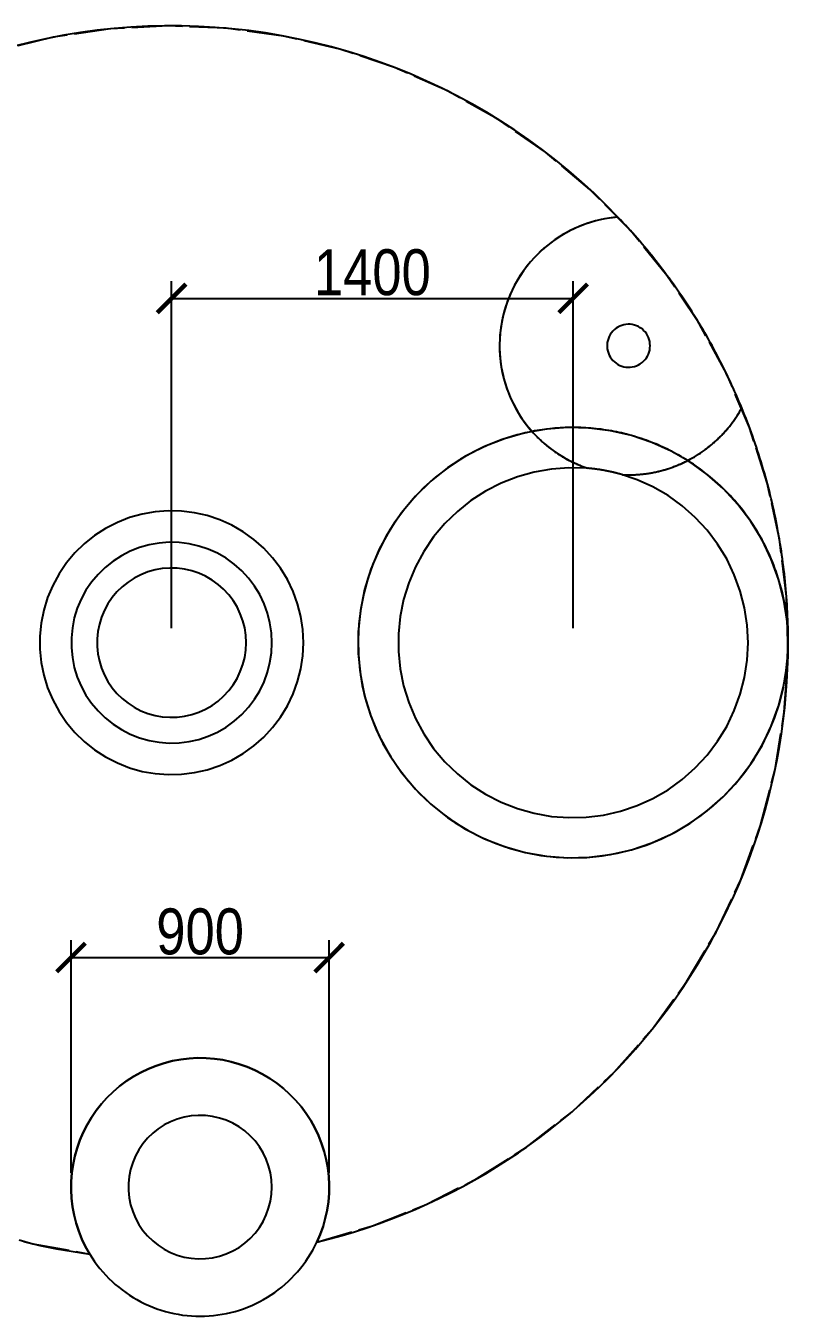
# Model space of a CAD drawing. Header units: millimetres. Extents: x -32 to 127, y -22 to 94.
# Drawn here: x -5.08 to 21.5, y 48 to 92.97 of the extents above; entities that cross this region are included whole.
import ezdxf

# ---------------------------------------------------------------- set-up
doc = ezdxf.new("R2010")
doc.units = ezdxf.units.MM
doc.linetypes.add('DASHED', pattern=[1.524, 1.27, -0.254])
for name, color, linetype in [('DIMS', 3, 'CONTINUOUS'), ('HIDDEN', 8, 'DASHED'), ('VISIBLE', 7, 'CONTINUOUS')]:
    doc.layers.add(name, color=color, linetype=linetype)
doc.styles.add('OpenSansCondensed-Light', font='OpenSansCondensed-Light.ttf')
doc.dimstyles.new('EZDXF', dxfattribs={"dimtxt": 0.25, "dimasz": 0.175, "dimexe": 0.375, "dimexo": 0.125, "dimgap": 0.1, "dimtad": 1, "dimlfac": 100, "dimzin": 12, "dimdsep": 46, "dimtxsty": 'OpenSansCondensed-Light', "dimblk": 'ARCHTICK', "dimcen": 2.5, "dimazin": 3, "dimtfac": 0.5, "dimtmove": 2, "dimatfit": 3})

# ---------------------------------------------------------------- blocks, each defined once
blk = doc.blocks.new('_ARCHTICK')
at = {"color": 0, "linetype": 'BYBLOCK', "const_width": 0.15}
blk.add_lwpolyline([(-0.5, -0.5), (0.5, 0.5)], dxfattribs=at)

msp = doc.modelspace()

# ---------------------------------------------------------------- linework, layer by layer
at = {"layer": 'HIDDEN'}
for points in [[(5.06364, 50.57875), (6.99944, 51.14522), (8.87365, 51.89059), (10.66976, 52.80831), (12.37196, 53.89031), (13.96528, 55.12707), (15.43569, 56.50769), (16.77026, 58.02002), (17.95723, 59.65077), (18.98616, 61.38556), (19.848, 63.20915), (20.53515, 65.10547), (21.04158, 67.05785), (21.36282, 69.04908), (21.49605, 71.06166), (21.44009, 73.07787), (21.19544, 75.07996), (20.76425, 77.05032), (20.15032, 78.9716), (19.35905, 80.82689), (18.39739, 82.59987), (17.27383, 84.27493), (15.99824, 85.83733), (14.58185, 87.27332), (13.03712, 88.57026), (11.37766, 89.71673), (9.61807, 90.70266), (7.77382, 91.51935), (5.86116, 92.15963), (3.89692, 92.61785), (1.89837, 92.88998), (-0.11687, 92.97364), (-2.13109, 92.86808), (-4.12656, 92.57423), (-6.08571, 92.09468)], [(15.56396, 86.3068), (15.36947, 86.28646), (15.17605, 86.25768), (14.98407, 86.22053), (14.79387, 86.17508), (14.60584, 86.1214), (14.42031, 86.05961), (14.23764, 85.98982), (14.05818, 85.91215), (13.88226, 85.82676), (13.71021, 85.73381), (13.54237, 85.63347), (13.37904, 85.52594), (13.22055, 85.41141), (13.06717, 85.2901), (12.91921, 85.16225), (12.77695, 85.02808), (12.64064, 84.88787), (12.51056, 84.74186), (12.38695, 84.59034), (12.27003, 84.43359), (12.16004, 84.27192), (12.05717, 84.10561), (11.96162, 83.93499), (11.87358, 83.76039), (11.7932, 83.58212), (11.72065, 83.40053), (11.65605, 83.21596), (11.59954, 83.02876), (11.55121, 82.83928), (11.51116, 82.64787), (11.47946, 82.45491), (11.45617, 82.26076), (11.44134, 82.06577), (11.435, 81.87032), (11.43715, 81.67479), (11.4478, 81.47953), (11.46692, 81.28492), (11.49447, 81.09132), (11.53042, 80.89911), (11.57467, 80.70863), (11.62716, 80.52026), (11.68779, 80.33435), (11.75643, 80.15124), (11.83297, 79.9713), (11.91725, 79.79484), (12.00912, 79.62222), (12.1084, 79.45375), (12.2149, 79.28975), (12.32843, 79.13053), (12.44877, 78.9764), (12.5757, 78.82764), (12.70896, 78.68453), (12.84832, 78.54735), (12.9935, 78.41635), (13.14424, 78.29179), (13.30025, 78.17389), (13.46123, 78.06288), (13.62689, 77.95896), (13.7969, 77.86235), (13.97095, 77.77321), (14.14871, 77.69171), (14.32984, 77.61802), (14.514, 77.55226)], [(16.68474, 81.8221), (16.68101, 81.89678), (16.66987, 81.97071), (16.65142, 82.04317), (16.62585, 82.11343), (16.59341, 82.18079), (16.55442, 82.24459), (16.50927, 82.30419), (16.45842, 82.359), (16.40236, 82.40847), (16.34165, 82.45212), (16.2769, 82.4895), (16.20875, 82.52026), (16.13787, 82.54407), (16.06498, 82.56071), (15.99079, 82.57), (15.91604, 82.57187), (15.84148, 82.56628), (15.76785, 82.5533), (15.69588, 82.53305), (15.62628, 82.50573), (15.55974, 82.47162), (15.49693, 82.43105), (15.43848, 82.38444), (15.38495, 82.33223), (15.33689, 82.27495), (15.29477, 82.21318), (15.25901, 82.14751), (15.22997, 82.07862), (15.20793, 82.00717), (15.19312, 81.93388), (15.18567, 81.85948), (15.18567, 81.78472), (15.19312, 81.71032), (15.20793, 81.63703), (15.22997, 81.56559), (15.25901, 81.49669), (15.29477, 81.43102), (15.33689, 81.36925), (15.38495, 81.31197), (15.43848, 81.25976), (15.49693, 81.21315), (15.55974, 81.17258), (15.62628, 81.13847), (15.69588, 81.11115), (15.76785, 81.0909), (15.84148, 81.07792), (15.91604, 81.07233), (15.99079, 81.0742), (16.06498, 81.08349), (16.13787, 81.10013), (16.20875, 81.12394), (16.2769, 81.1547), (16.34165, 81.19208), (16.40236, 81.23573), (16.45842, 81.2852), (16.50927, 81.34001), (16.55442, 81.39961), (16.59341, 81.46341), (16.62585, 81.53077), (16.65142, 81.60103), (16.66987, 81.67349), (16.68101, 81.74742), (16.68474, 81.8221)], [(15.71682, 77.32738), (15.7966, 77.32422), (15.87643, 77.32248), (15.95628, 77.32215), (16.03612, 77.32324), (16.11592, 77.32575), (16.19567, 77.32967), (16.27534, 77.33501), (16.3549, 77.34176), (16.43433, 77.34992), (16.5136, 77.35949), (16.59269, 77.37046), (16.67158, 77.38284), (16.75023, 77.39661), (16.82862, 77.41177), (16.90673, 77.42833), (16.98454, 77.44627), (17.06201, 77.46558), (17.13914, 77.48627), (17.21588, 77.50832), (17.29221, 77.53173), (17.36813, 77.55649), (17.44359, 77.5826), (17.51857, 77.61004), (17.59306, 77.6388), (17.66702, 77.66888), (17.74044, 77.70027), (17.81329, 77.73296), (17.88555, 77.76694), (17.95719, 77.80219), (18.0282, 77.8387), (18.09855, 77.87648), (18.16821, 77.91549), (18.23718, 77.95573), (18.30542, 77.99719), (18.37291, 78.03986), (18.43963, 78.08372), (18.50557, 78.12875), (18.5707, 78.17494), (18.63499, 78.22229), (18.69844, 78.27077), (18.76102, 78.32036), (18.8227, 78.37106), (18.88348, 78.42284), (18.94333, 78.4757), (19.00223, 78.52961), (19.06017, 78.58455), (19.11712, 78.64052), (19.17307, 78.69748), (19.228, 78.75543), (19.28189, 78.81435), (19.33473, 78.87421), (19.3865, 78.935), (19.43719, 78.9967), (19.48677, 79.05929), (19.53523, 79.12275), (19.58256, 79.18706), (19.62874, 79.2522), (19.67375, 79.31814), (19.71759, 79.38488), (19.76024, 79.45238), (19.80168, 79.52063), (19.84191, 79.58961), (19.88091, 79.65928)], [(12.56823, 78.83603), (12.04414, 78.71444), (11.5301, 78.5556), (11.02878, 78.36031), (10.54275, 78.12959), (10.0745, 77.86461), (9.62646, 77.56676), (9.20093, 77.23754), (8.80009, 76.87867), (8.42601, 76.49199), (8.08061, 76.07948), (7.76567, 75.64327), (7.48282, 75.18561), (7.2335, 74.70884), (7.019, 74.21544), (6.84043, 73.70792), (6.6987, 73.18891), (6.59454, 72.66107), (6.5285, 72.12712), (6.50089, 71.58981), (6.51188, 71.05191), (6.56141, 70.51618), (6.64921, 69.98537), (6.77484, 69.46223), (6.93765, 68.94944), (7.1368, 68.44964), (7.37127, 67.9654), (7.63985, 67.49922), (7.94117, 67.05349), (8.27366, 66.63051), (8.63561, 66.23246), (9.02518, 65.86137), (9.44034, 65.51917), (9.87897, 65.20761), (10.3388, 64.9283), (10.81747, 64.68268), (11.31252, 64.472), (11.82141, 64.29735), (12.3415, 64.15963), (12.87012, 64.05955), (13.40457, 63.99763), (13.94207, 63.97418), (14.47987, 63.98933), (15.01521, 64.04299), (15.54532, 64.13489), (16.06748, 64.26455), (16.57899, 64.43132), (17.07724, 64.63432), (17.55965, 64.87253), (18.02375, 65.1447), (18.46713, 65.44945), (18.88753, 65.7852), (19.28278, 66.15022), (19.65084, 66.54263), (19.98983, 66.96043), (20.29799, 67.40145), (20.57374, 67.86342), (20.81566, 68.34398), (21.02251, 68.84065), (21.19322, 69.35086), (21.32692, 69.872), (21.42291, 70.40138), (21.4807, 70.93629), (21.5, 71.47396)], [(17.99497, 77.82142), (17.91873, 77.86876), (17.84194, 77.91519), (17.76459, 77.9607), (17.68671, 78.00528), (17.6083, 78.04893), (17.52937, 78.09163), (17.44993, 78.13339), (17.37, 78.17419), (17.28959, 78.21403), (17.20871, 78.25291), (17.12737, 78.29082), (17.04558, 78.32775), (16.96336, 78.3637), (16.88071, 78.39866), (16.79765, 78.43263), (16.71418, 78.46561), (16.63033, 78.49759), (16.54611, 78.52856), (16.46151, 78.55852), (16.37657, 78.58746), (16.29129, 78.61539), (16.20567, 78.64229), (16.11975, 78.66817), (16.03351, 78.69302), (15.94699, 78.71683), (15.86019, 78.73961), (15.77312, 78.76135), (15.6858, 78.78204), (15.59824, 78.80169), (15.51044, 78.82029), (15.42244, 78.83784), (15.33422, 78.85433), (15.24582, 78.86976), (15.15724, 78.88414), (15.06849, 78.89746), (14.97959, 78.90971), (14.89055, 78.9209), (14.80138, 78.93102), (14.7121, 78.94008), (14.62272, 78.94806), (14.53324, 78.95498), (14.44369, 78.96082), (14.35408, 78.9656), (14.26442, 78.9693), (14.17471, 78.97192), (14.08499, 78.97348), (13.99525, 78.97396), (13.90551, 78.97336), (13.81578, 78.9717), (13.72609, 78.96896), (13.63643, 78.96514), (13.54682, 78.96025), (13.45728, 78.9543), (13.36781, 78.94727), (13.27844, 78.93917), (13.18917, 78.93), (13.10001, 78.91976), (13.01099, 78.90846), (12.9221, 78.8961), (12.83337, 78.88267), (12.74481, 78.86818), (12.65643, 78.85263), (12.56823, 78.83603)], [(12.56823, 78.83603), (12.59319, 78.80813), (12.61837, 78.78044), (12.64378, 78.75296), (12.66942, 78.7257), (12.69529, 78.69865), (12.72138, 78.67181), (12.7477, 78.64519), (12.77423, 78.61879), (12.80098, 78.59262), (12.82795, 78.56667), (12.85513, 78.54094), (12.88253, 78.51544), (12.91014, 78.49017), (12.93796, 78.46512), (12.96598, 78.44032), (12.99421, 78.41574), (13.02265, 78.3914), (13.05128, 78.3673), (13.08011, 78.34344), (13.10915, 78.31981), (13.13837, 78.29643), (13.16779, 78.2733), (13.19741, 78.25041), (13.22721, 78.22776), (13.2572, 78.20537), (13.28737, 78.18322), (13.31773, 78.16133), (13.34827, 78.13969), (13.37898, 78.1183), (13.40988, 78.09717), (13.44095, 78.0763), (13.47219, 78.05569), (13.5036, 78.03534), (13.53518, 78.01525), (13.56693, 77.99542), (13.59884, 77.97586), (13.63091, 77.95657), (13.66314, 77.93754), (13.69553, 77.91878), (13.72807, 77.90029), (13.76076, 77.88207), (13.79361, 77.86413), (13.8266, 77.84646), (13.85974, 77.82906), (13.89303, 77.81194), (13.92645, 77.7951), (13.96001, 77.77853), (13.99371, 77.76225), (14.02755, 77.74624), (14.06151, 77.73052), (14.09561, 77.71508), (14.12983, 77.69993), (14.16418, 77.68506), (14.19865, 77.67047), (14.23324, 77.65618), (14.26795, 77.64217), (14.30277, 77.62845), (14.33771, 77.61502), (14.37276, 77.60189), (14.40791, 77.58904), (14.44317, 77.57649), (14.47854, 77.56423), (14.514, 77.55226)], [(15.71682, 77.32738), (15.75421, 77.32572), (15.79161, 77.32438), (15.82903, 77.32334), (15.86645, 77.32262), (15.90387, 77.32221), (15.9413, 77.3221), (15.97873, 77.32232), (16.01615, 77.32284), (16.05357, 77.32367), (16.09098, 77.32481), (16.12838, 77.32627), (16.16577, 77.32803), (16.20314, 77.33011), (16.24049, 77.3325), (16.27782, 77.3352), (16.31513, 77.33821), (16.35241, 77.34153), (16.38966, 77.34515), (16.42688, 77.34909), (16.46407, 77.35334), (16.50122, 77.3579), (16.53833, 77.36276), (16.5754, 77.36794), (16.61242, 77.37342), (16.6494, 77.37921), (16.68633, 77.38531), (16.72321, 77.39171), (16.76003, 77.39843), (16.79679, 77.40544), (16.8335, 77.41277), (16.87014, 77.42039), (16.90672, 77.42833), (16.94323, 77.43656), (16.97967, 77.4451), (17.01604, 77.45394), (17.05233, 77.46309), (17.08855, 77.47253), (17.12469, 77.48228), (17.16074, 77.49233), (17.19671, 77.50268), (17.23259, 77.51332), (17.26839, 77.52426), (17.30409, 77.53551), (17.33969, 77.54704), (17.3752, 77.55888), (17.41061, 77.571), (17.44592, 77.58343), (17.48112, 77.59614), (17.51621, 77.60915), (17.5512, 77.62245), (17.58607, 77.63604), (17.62083, 77.64992), (17.65548, 77.66409), (17.69, 77.67854), (17.7244, 77.69329), (17.75868, 77.70831), (17.79283, 77.72363), (17.82686, 77.73922), (17.86075, 77.7551), (17.89451, 77.77126), (17.92814, 77.7877), (17.96162, 77.80442), (17.99497, 77.82142)], [(21.5, 71.47396), (21.49904, 71.59408), (21.49615, 71.71417), (21.49134, 71.8342), (21.48461, 71.95413), (21.47596, 72.07394), (21.46539, 72.1936), (21.45291, 72.31308), (21.43852, 72.43233), (21.42221, 72.55135), (21.404, 72.67008), (21.3839, 72.78851), (21.3619, 72.9066), (21.33801, 73.02433), (21.31224, 73.14166), (21.28459, 73.25855), (21.25507, 73.375), (21.22369, 73.49095), (21.19046, 73.60639), (21.15539, 73.72128), (21.11848, 73.83559), (21.07974, 73.94929), (21.03919, 74.06237), (20.99683, 74.17477), (20.95267, 74.28649), (20.90674, 74.39748), (20.85903, 74.50773), (20.80956, 74.61719), (20.75834, 74.72585), (20.70539, 74.83368), (20.65072, 74.94064), (20.59435, 75.04671), (20.53628, 75.15187), (20.47654, 75.25608), (20.41513, 75.35933), (20.35208, 75.46157), (20.2874, 75.5628), (20.22111, 75.66297), (20.15322, 75.76207), (20.08375, 75.86007), (20.01272, 75.95695), (19.94015, 76.05267), (19.86606, 76.14722), (19.79046, 76.24057), (19.71337, 76.3327), (19.63482, 76.42358), (19.55483, 76.5132), (19.4734, 76.60152), (19.39058, 76.68852), (19.30637, 76.77419), (19.2208, 76.85849), (19.13389, 76.94142), (19.04567, 77.02294), (18.95615, 77.10304), (18.86536, 77.1817), (18.77332, 77.25889), (18.68005, 77.3346), (18.58559, 77.4088), (18.48995, 77.48148), (18.39316, 77.55262), (18.29524, 77.62221), (18.19621, 77.69021), (18.09612, 77.75662), (17.99497, 77.82142)], [(20.1, 71.47396), (20.06969, 72.08132), (19.97905, 72.68265), (19.82899, 73.27197), (19.621, 73.84341), (19.35715, 74.39131), (19.04006, 74.91021), (18.67287, 75.39496), (18.25924, 75.84075), (17.80329, 76.24313), (17.30953, 76.59812), (16.78289, 76.90218), (16.22858, 77.15229), (15.65213, 77.34597), (15.05925, 77.48129), (14.45585, 77.5569), (13.84792, 77.57206), (13.2415, 77.52662), (12.64262, 77.42102), (12.05723, 77.25632), (11.49115, 77.03414), (10.95, 76.75671), (10.43916, 76.42678), (9.96372, 76.04762), (9.52838, 75.62301), (9.13749, 75.15717), (8.79493, 74.65471), (8.50409, 74.12065), (8.26788, 73.56028), (8.08863, 72.97918), (7.96813, 72.38312), (7.90758, 71.77802), (7.90758, 71.1699), (7.96813, 70.5648), (8.08863, 69.96874), (8.26788, 69.38764), (8.50409, 68.82727), (8.79493, 68.2932), (9.13749, 67.79075), (9.52838, 67.3249), (9.96372, 66.90029), (10.43916, 66.52114), (10.95, 66.1912), (11.49115, 65.91377), (12.05723, 65.6916), (12.64262, 65.5269), (13.2415, 65.4213), (13.84792, 65.37585), (14.45585, 65.39102), (15.05925, 65.46663), (15.65213, 65.60195), (16.22858, 65.79563), (16.78289, 66.04574), (17.30953, 66.3498), (17.80329, 66.70479), (18.25924, 67.10717), (18.67287, 67.55295), (19.04006, 68.03771), (19.35715, 68.55661), (19.621, 69.10451), (19.82899, 69.67595), (19.97905, 70.26527), (20.06969, 70.86659), (20.1, 71.47396)], [(15.71682, 77.32738), (15.69814, 77.33283), (15.67944, 77.33821), (15.66073, 77.34354), (15.642, 77.34881), (15.62325, 77.35401), (15.60449, 77.35916), (15.58571, 77.36425), (15.56692, 77.36928), (15.54811, 77.37424), (15.52928, 77.37915), (15.51044, 77.384), (15.49158, 77.38879), (15.47271, 77.39351), (15.45382, 77.39818), (15.43492, 77.40279), (15.416, 77.40733), (15.39707, 77.41182), (15.37812, 77.41625), (15.35916, 77.42061), (15.34019, 77.42492), (15.3212, 77.42916), (15.3022, 77.43334), (15.28319, 77.43747), (15.26416, 77.44153), (15.24512, 77.44553), (15.22607, 77.44947), (15.207, 77.45335), (15.18793, 77.45717), (15.16884, 77.46093), (15.14974, 77.46463), (15.13062, 77.46826), (15.1115, 77.47184), (15.09236, 77.47535), (15.07321, 77.47881), (15.05406, 77.4822), (15.03489, 77.48553), (15.01571, 77.4888), (14.99652, 77.49201), (14.97732, 77.49516), (14.95811, 77.49824), (14.93889, 77.50127), (14.91966, 77.50423), (14.90043, 77.50714), (14.88118, 77.50998), (14.86192, 77.51276), (14.84266, 77.51548), (14.82338, 77.51813), (14.8041, 77.52073), (14.78481, 77.52326), (14.76551, 77.52573), (14.74621, 77.52815), (14.72689, 77.53049), (14.70757, 77.53278), (14.68824, 77.53501), (14.66891, 77.53717), (14.64957, 77.53927), (14.63022, 77.54132), (14.61086, 77.5433), (14.5915, 77.54521), (14.57214, 77.54707), (14.55276, 77.54886), (14.53338, 77.55059), (14.514, 77.55226)], [(15.71682, 77.32738), (15.69814, 77.33283), (15.67944, 77.33821), (15.66073, 77.34354), (15.642, 77.34881), (15.62325, 77.35401), (15.60449, 77.35916), (15.58571, 77.36425), (15.56692, 77.36928), (15.54811, 77.37424), (15.52928, 77.37915), (15.51044, 77.384), (15.49158, 77.38879), (15.47271, 77.39351), (15.45382, 77.39818), (15.43492, 77.40279), (15.416, 77.40733), (15.39707, 77.41182), (15.37812, 77.41625), (15.35916, 77.42061), (15.34019, 77.42492), (15.3212, 77.42916), (15.3022, 77.43334), (15.28319, 77.43747), (15.26416, 77.44153), (15.24512, 77.44553), (15.22607, 77.44947), (15.207, 77.45335), (15.18793, 77.45717), (15.16884, 77.46093), (15.14974, 77.46463), (15.13062, 77.46826), (15.1115, 77.47184), (15.09236, 77.47535), (15.07321, 77.47881), (15.05406, 77.4822), (15.03489, 77.48553), (15.01571, 77.4888), (14.99652, 77.49201), (14.97732, 77.49516), (14.95811, 77.49824), (14.93889, 77.50127), (14.91966, 77.50423), (14.90043, 77.50714), (14.88118, 77.50998), (14.86192, 77.51276), (14.84266, 77.51548), (14.82338, 77.51813), (14.8041, 77.52073), (14.78481, 77.52326), (14.76551, 77.52573), (14.74621, 77.52815), (14.72689, 77.53049), (14.70757, 77.53278), (14.68824, 77.53501), (14.66891, 77.53717), (14.64957, 77.53927), (14.63022, 77.54132), (14.61086, 77.5433), (14.5915, 77.54521), (14.57214, 77.54707), (14.55276, 77.54886), (14.53338, 77.55059), (14.514, 77.55226)], [(4.6, 71.47396), (4.57714, 71.93197), (4.50879, 72.38543), (4.39563, 72.82983), (4.23879, 73.26076), (4.03982, 73.67393), (3.8007, 74.06523), (3.5238, 74.43078), (3.21189, 74.76695), (2.86805, 75.07038), (2.49571, 75.33808), (2.09857, 75.56737), (1.68057, 75.75598), (1.24587, 75.90203), (0.79878, 76.00407), (0.34376, 76.0611), (-0.11468, 76.07253), (-0.57198, 76.03826), (-1.0236, 75.95863), (-1.46504, 75.83442), (-1.89192, 75.66689), (-2.3, 75.45768), (-2.68522, 75.20887), (-3.04375, 74.92295), (-3.37204, 74.60275), (-3.66681, 74.25146), (-3.92514, 73.87256), (-4.14446, 73.46982), (-4.32259, 73.04725), (-4.45776, 72.60904), (-4.54862, 72.15955), (-4.59428, 71.70325), (-4.59428, 71.24467), (-4.54862, 70.78836), (-4.45776, 70.33887), (-4.32259, 69.90067), (-4.14446, 69.47809), (-3.92514, 69.07536), (-3.66681, 68.69646), (-3.37204, 68.34516), (-3.04375, 68.02497), (-2.68522, 67.73904), (-2.3, 67.49024), (-1.89192, 67.28103), (-1.46504, 67.11349), (-1.0236, 66.98929), (-0.57198, 66.90966), (-0.11468, 66.87539), (0.34376, 66.88682), (0.79878, 66.94384), (1.24587, 67.04589), (1.68057, 67.19194), (2.09857, 67.38055), (2.49571, 67.60984), (2.86805, 67.87753), (3.21189, 68.18097), (3.5238, 68.51714), (3.8007, 68.88269), (4.03982, 69.27399), (4.23879, 69.68716), (4.39563, 70.11808), (4.50879, 70.56249), (4.57714, 71.01595), (4.6, 71.47396)], [(3.5, 71.47396), (3.48261, 71.82245), (3.4306, 72.16747), (3.3445, 72.5056), (3.22517, 72.83348), (3.07378, 73.14785), (2.89184, 73.44558), (2.68116, 73.72372), (2.44383, 73.97949), (2.18221, 74.21037), (1.89891, 74.41405), (1.59674, 74.58851), (1.27869, 74.73202), (0.94794, 74.84314), (0.60777, 74.92079), (0.26156, 74.96417), (-0.08726, 74.97287), (-0.4352, 74.9468), (-0.77882, 74.88621), (-1.1147, 74.7917), (-1.4395, 74.66423), (-1.75, 74.50505), (-2.0431, 74.31574), (-2.3159, 74.09819), (-2.56568, 73.85456), (-2.78996, 73.58727), (-2.98652, 73.29898), (-3.15339, 72.99255), (-3.28892, 72.67103), (-3.39177, 72.33761), (-3.46091, 71.99561), (-3.49565, 71.64842), (-3.49565, 71.2995), (-3.46091, 70.95231), (-3.39177, 70.61031), (-3.28892, 70.27689), (-3.15339, 69.95537), (-2.98652, 69.64894), (-2.78996, 69.36064), (-2.56568, 69.09335), (-2.3159, 68.84972), (-2.0431, 68.63218), (-1.75, 68.44287), (-1.4395, 68.28369), (-1.1147, 68.15621), (-0.77882, 68.06171), (-0.4352, 68.00112), (-0.08726, 67.97505), (0.26156, 67.98375), (0.60777, 68.02713), (0.94794, 68.10477), (1.27869, 68.2159), (1.59674, 68.35941), (1.89891, 68.53387), (2.18221, 68.73755), (2.44383, 68.96842), (2.68116, 69.2242), (2.89184, 69.50234), (3.07378, 69.80007), (3.22517, 70.11444), (3.3445, 70.44232), (3.4306, 70.78045), (3.48261, 71.12547), (3.5, 71.47396)], [(3.5, 71.47396), (3.48261, 71.82245), (3.4306, 72.16747), (3.3445, 72.5056), (3.22517, 72.83348), (3.07378, 73.14785), (2.89184, 73.44558), (2.68116, 73.72372), (2.44383, 73.97949), (2.18221, 74.21037), (1.89891, 74.41405), (1.59674, 74.58851), (1.27869, 74.73202), (0.94794, 74.84314), (0.60777, 74.92079), (0.26156, 74.96417), (-0.08726, 74.97287), (-0.4352, 74.9468), (-0.77882, 74.88621), (-1.1147, 74.7917), (-1.4395, 74.66423), (-1.75, 74.50505), (-2.0431, 74.31574), (-2.3159, 74.09819), (-2.56568, 73.85456), (-2.78996, 73.58727), (-2.98652, 73.29898), (-3.15339, 72.99255), (-3.28892, 72.67103), (-3.39177, 72.33761), (-3.46091, 71.99561), (-3.49565, 71.64842), (-3.49565, 71.2995), (-3.46091, 70.95231), (-3.39177, 70.61031), (-3.28892, 70.27689), (-3.15339, 69.95537), (-2.98652, 69.64894), (-2.78996, 69.36064), (-2.56568, 69.09335), (-2.3159, 68.84972), (-2.0431, 68.63218), (-1.75, 68.44287), (-1.4395, 68.28369), (-1.1147, 68.15621), (-0.77882, 68.06171), (-0.4352, 68.00112), (-0.08726, 67.97505), (0.26156, 67.98375), (0.60777, 68.02713), (0.94794, 68.10477), (1.27869, 68.2159), (1.59674, 68.35941), (1.89891, 68.53387), (2.18221, 68.73755), (2.44383, 68.96842), (2.68116, 69.2242), (2.89184, 69.50234), (3.07378, 69.80007), (3.22517, 70.11444), (3.3445, 70.44232), (3.4306, 70.78045), (3.48261, 71.12547), (3.5, 71.47396)], [(2.6, 71.47396), (2.58708, 71.73284), (2.54845, 71.98914), (2.48449, 72.24032), (2.39584, 72.48389), (2.28338, 72.71742), (2.14822, 72.93859), (1.99172, 73.14521), (1.81542, 73.33521), (1.62107, 73.50672), (1.41062, 73.65803), (1.18615, 73.78763), (0.94989, 73.89423), (0.70419, 73.97678), (0.45149, 74.03446), (0.1943, 74.06669), (-0.06482, 74.07315), (-0.32329, 74.05378), (-0.57855, 74.00877), (-0.82807, 73.93857), (-1.06935, 73.84387), (-1.3, 73.72562), (-1.51773, 73.585), (-1.72038, 73.42339), (-1.90593, 73.24241), (-2.07254, 73.04385), (-2.21856, 72.82969), (-2.34252, 72.60206), (-2.4432, 72.36321), (-2.5196, 72.11553), (-2.57096, 71.86147), (-2.59677, 71.60356), (-2.59677, 71.34436), (-2.57096, 71.08645), (-2.5196, 70.83239), (-2.4432, 70.58471), (-2.34252, 70.34586), (-2.21856, 70.11823), (-2.07254, 69.90407), (-1.90593, 69.70551), (-1.72038, 69.52453), (-1.51773, 69.36292), (-1.3, 69.22229), (-1.06935, 69.10404), (-0.82807, 69.00935), (-0.57855, 68.93915), (-0.32329, 68.89414), (-0.06482, 68.87477), (0.1943, 68.88123), (0.45149, 68.91346), (0.70419, 68.97114), (0.94989, 69.05369), (1.18615, 69.16029), (1.41062, 69.28989), (1.62107, 69.4412), (1.81542, 69.6127), (1.99172, 69.80271), (2.14822, 70.00933), (2.28338, 70.2305), (2.39584, 70.46403), (2.48449, 70.7076), (2.54845, 70.95878), (2.58708, 71.21508), (2.6, 71.47396)], [(-2.85175, 50.16393), (-2.99648, 50.42081), (-3.12407, 50.68661), (-3.23398, 50.9602), (-3.32574, 51.2404), (-3.39895, 51.52601), (-3.4533, 51.8158), (-3.48856, 52.10853), (-3.50457, 52.40293), (-3.50127, 52.69776), (-3.47867, 52.99173), (-3.43687, 53.2836), (-3.37604, 53.5721), (-3.29645, 53.85599), (-3.19844, 54.13407), (-3.08244, 54.40513), (-2.94893, 54.66801), (-2.79849, 54.92159), (-2.63177, 55.16477), (-2.44948, 55.39651), (-2.25241, 55.61582), (-2.0414, 55.82174), (-1.81736, 56.01341), (-1.58125, 56.19), (-1.33408, 56.35075), (-1.07691, 56.49496), (-0.81085, 56.62203), (-0.53705, 56.73139), (-0.25667, 56.8226), (0.02909, 56.89525), (0.31898, 56.94902), (0.61178, 56.9837), (0.90622, 56.99913), (1.20103, 56.99525), (1.49496, 56.97207), (1.78674, 56.92969), (2.07512, 56.86829), (2.35886, 56.78814), (2.63674, 56.68959), (2.90758, 56.57304), (3.17019, 56.43901), (3.42347, 56.28807), (3.66632, 56.12087), (3.8977, 55.93813), (4.11662, 55.74062), (4.32213, 55.52921), (4.51335, 55.30479), (4.68947, 55.06833), (4.84973, 54.82084), (4.99343, 54.56339), (5.11997, 54.29708), (5.2288, 54.02306), (5.31945, 53.7425), (5.39153, 53.4566), (5.44474, 53.1666), (5.47884, 52.87373), (5.49368, 52.57927), (5.48922, 52.28446), (5.46546, 51.99057), (5.4225, 51.69888), (5.36053, 51.41062), (5.27982, 51.12704), (5.18072, 50.84935), (5.06364, 50.57875)], [(3.49438, 52.5), (3.48196, 52.74892), (3.44481, 52.99536), (3.38332, 53.23689), (3.29807, 53.47108), (3.18994, 53.69563), (3.05998, 53.9083), (2.90949, 54.10697), (2.73998, 54.28966), (2.55311, 54.45458), (2.35075, 54.60006), (2.13491, 54.72468), (1.90774, 54.82718), (1.67148, 54.90656), (1.4285, 54.96202), (1.18121, 54.99301), (0.93206, 54.99922), (0.68352, 54.9806), (0.43808, 54.93732), (0.19817, 54.86982), (-0.03383, 54.77876), (-0.25562, 54.66506), (-0.46498, 54.52984), (-0.65983, 54.37445), (-0.83825, 54.20043), (-0.99845, 54.00951), (-1.13884, 53.80359), (-1.25804, 53.58471), (-1.35485, 53.35505), (-1.42831, 53.11689), (-1.47769, 52.8726), (-1.50251, 52.62461), (-1.50251, 52.37538), (-1.47769, 52.12739), (-1.42831, 51.8831), (-1.35485, 51.64495), (-1.25804, 51.41529), (-1.13884, 51.19641), (-0.99845, 50.99049), (-0.83825, 50.79957), (-0.65983, 50.62554), (-0.46498, 50.47015), (-0.25562, 50.33493), (-0.03383, 50.22123), (0.19817, 50.13018), (0.43808, 50.06268), (0.68352, 50.0194), (0.93206, 50.00077), (1.18121, 50.00699), (1.4285, 50.03798), (1.67148, 50.09344), (1.90774, 50.17281), (2.13491, 50.27532), (2.35075, 50.39993), (2.55311, 50.54542), (2.73998, 50.71033), (2.90949, 50.89303), (3.05998, 51.0917), (3.18994, 51.30436), (3.29807, 51.52891), (3.38332, 51.76311), (3.44481, 52.00463), (3.48196, 52.25108), (3.49438, 52.5)], [(-6.77802, 51.07032), (-4.83617, 50.52494), (-2.85175, 50.16393)], [(-2.85175, 50.16393), (-2.76962, 50.03378), (-2.68309, 49.90651), (-2.59226, 49.78228), (-2.49723, 49.66123), (-2.39812, 49.54349), (-2.29504, 49.42922), (-2.18812, 49.31854), (-2.07747, 49.21157), (-1.96323, 49.10846), (-1.84553, 49.00931), (-1.7245, 48.91424), (-1.6003, 48.82337), (-1.47306, 48.73679), (-1.34294, 48.65462), (-1.21009, 48.57695), (-1.07465, 48.50386), (-0.9368, 48.43545), (-0.79668, 48.37179), (-0.65447, 48.31296), (-0.51034, 48.25903), (-0.36444, 48.21006), (-0.21696, 48.1661), (-0.06805, 48.12721), (0.08209, 48.09344), (0.2333, 48.06482), (0.38541, 48.04139), (0.53822, 48.02318), (0.69157, 48.0102), (0.84527, 48.00247), (0.99915, 48), (1.15302, 48.00279), (1.3067, 48.01085), (1.46002, 48.02415), (1.6128, 48.04269), (1.76485, 48.06645), (1.916, 48.09538), (2.06608, 48.12947), (2.2149, 48.16868), (2.36229, 48.21294), (2.50808, 48.26222), (2.6521, 48.31646), (2.79419, 48.37559), (2.93416, 48.43955), (3.07187, 48.50825), (3.20715, 48.58162), (3.33984, 48.65958), (3.46979, 48.74203), (3.59685, 48.82887), (3.72085, 48.92), (3.84168, 49.01533), (3.95917, 49.11473), (4.07319, 49.21808), (4.18361, 49.32528), (4.2903, 49.43619), (4.39314, 49.55068), (4.492, 49.66863), (4.58677, 49.78988), (4.67734, 49.9143), (4.7636, 50.04175), (4.84546, 50.17207), (4.92281, 50.30512), (4.99556, 50.44073), (5.06364, 50.57875)]]:
    msp.add_lwpolyline(points, dxfattribs=at)
at = {"layer": 'VISIBLE'}
for points in [[(15.56396, 86.3068), (15.15238, 86.72701), (14.72945, 87.1358), (14.2955, 87.53287), (13.85085, 87.91792), (13.39583, 88.29067), (12.93079, 88.65082), (12.45607, 88.99812), (11.97203, 89.33231), (11.47902, 89.65312), (10.97743, 89.96033), (10.46761, 90.25371), (9.94997, 90.53303), (9.42487, 90.79808), (8.89273, 91.04867), (8.35392, 91.28461), (7.80886, 91.50572), (7.25796, 91.71184), (6.70163, 91.90281), (6.14028, 92.0785), (5.57433, 92.23876), (5.00422, 92.38347), (4.43035, 92.51254), (3.85317, 92.62586), (3.27311, 92.72335), (2.6906, 92.80494), (2.10607, 92.87056), (1.51997, 92.92016), (0.93273, 92.95372), (0.34479, 92.97119), (-0.24341, 92.97258), (-0.83142, 92.95788), (-1.41881, 92.92709), (-2.00514, 92.88025), (-2.58997, 92.81739), (-3.17286, 92.73855), (-3.75338, 92.6438), (-4.33109, 92.5332), (-4.90555, 92.40684), (-5.47635, 92.26481)], [(15.56396, 86.3068), (15.40662, 86.291), (15.24994, 86.26969), (15.0941, 86.24288), (14.9393, 86.21062), (14.78573, 86.17294), (14.63358, 86.12988), (14.48303, 86.08151), (14.33428, 86.02787), (14.1875, 85.96905), (14.04288, 85.9051), (13.9006, 85.83611), (13.76083, 85.76216), (13.62374, 85.68335), (13.48951, 85.59977), (13.35829, 85.51153), (13.23026, 85.41873), (13.10556, 85.32149), (12.98436, 85.21993), (12.86681, 85.11418), (12.75304, 85.00436), (12.6432, 84.89061), (12.53742, 84.77307), (12.43584, 84.65188), (12.33858, 84.52721), (12.24576, 84.39919), (12.15749, 84.26799), (12.07389, 84.13377), (11.99505, 83.9967), (11.92108, 83.85694), (11.85207, 83.71467), (11.7881, 83.57006), (11.72925, 83.42329), (11.67559, 83.27455), (11.62719, 83.12401), (11.5841, 82.97186), (11.54639, 82.8183), (11.5141, 82.6635), (11.48727, 82.50767), (11.46593, 82.35099), (11.45011, 82.19366), (11.43982, 82.03587), (11.43509, 81.87781), (11.43591, 81.71968), (11.44228, 81.56169), (11.45421, 81.40401), (11.47166, 81.24685), (11.49463, 81.0904), (11.52308, 80.93485), (11.55697, 80.7804), (11.59627, 80.62724), (11.64093, 80.47555), (11.69089, 80.32552), (11.74609, 80.17734), (11.80647, 80.03119), (11.87194, 79.88726), (11.94242, 79.74571), (12.01784, 79.60673), (12.09809, 79.47048), (12.18308, 79.33713), (12.27271, 79.20686), (12.36685, 79.07981), (12.4654, 78.95615), (12.56823, 78.83603)], [(19.88091, 79.65928), (19.83239, 79.77615), (19.78318, 79.89273), (19.73329, 80.00901), (19.68272, 80.125), (19.63146, 80.2407), (19.57953, 80.35608), (19.52691, 80.47116), (19.47362, 80.58593), (19.41966, 80.70038), (19.36502, 80.81452), (19.30971, 80.92833), (19.25373, 81.04181), (19.19709, 81.15496), (19.13978, 81.26777), (19.08181, 81.38025), (19.02318, 81.49238), (18.96388, 81.60417), (18.90393, 81.7156), (18.84333, 81.82668), (18.78207, 81.9374), (18.72017, 82.04776), (18.65761, 82.15776), (18.59441, 82.26738), (18.53056, 82.37663), (18.46608, 82.4855), (18.40095, 82.59399), (18.33518, 82.70209), (18.26878, 82.80981), (18.20175, 82.91713), (18.13409, 83.02406), (18.0658, 83.13059), (17.99688, 83.23671), (17.92734, 83.34242), (17.85718, 83.44773), (17.7864, 83.55262), (17.715, 83.65709), (17.64299, 83.76114), (17.57037, 83.86476), (17.49714, 83.96796), (17.42331, 84.07072), (17.34887, 84.17304), (17.27383, 84.27493), (17.19819, 84.37637), (17.12196, 84.47736), (17.04513, 84.57791), (16.96771, 84.678), (16.88971, 84.77763), (16.81112, 84.87681), (16.73195, 84.97551), (16.65219, 85.07375), (16.57186, 85.17152), (16.49096, 85.26882), (16.40949, 85.36564), (16.32745, 85.46197), (16.24484, 85.55782), (16.16167, 85.65319), (16.07794, 85.74806), (15.99365, 85.84244), (15.90881, 85.93632), (15.82341, 86.0297), (15.73747, 86.12257), (15.65099, 86.21494), (15.56396, 86.3068)], [(16.68474, 81.8221), (16.68101, 81.89678), (16.66987, 81.97071), (16.65142, 82.04317), (16.62585, 82.11343), (16.59341, 82.18079), (16.55442, 82.24459), (16.50927, 82.30419), (16.45842, 82.359), (16.40236, 82.40847), (16.34165, 82.45212), (16.2769, 82.4895), (16.20875, 82.52026), (16.13787, 82.54407), (16.06498, 82.56071), (15.99079, 82.57), (15.91604, 82.57187), (15.84148, 82.56628), (15.76785, 82.5533), (15.69588, 82.53305), (15.62628, 82.50573), (15.55974, 82.47162), (15.49693, 82.43105), (15.43848, 82.38444), (15.38495, 82.33223), (15.33689, 82.27495), (15.29477, 82.21318), (15.25901, 82.14751), (15.22997, 82.07862), (15.20793, 82.00717), (15.19312, 81.93388), (15.18567, 81.85948), (15.18567, 81.78472), (15.19312, 81.71032), (15.20793, 81.63703), (15.22997, 81.56559), (15.25901, 81.49669), (15.29477, 81.43102), (15.33689, 81.36925), (15.38495, 81.31197), (15.43848, 81.25976), (15.49693, 81.21315), (15.55974, 81.17258), (15.62628, 81.13847), (15.69588, 81.11115), (15.76785, 81.0909), (15.84148, 81.07792), (15.91604, 81.07233), (15.99079, 81.0742), (16.06498, 81.08349), (16.13787, 81.10013), (16.20875, 81.12394), (16.2769, 81.1547), (16.34165, 81.19208), (16.40236, 81.23573), (16.45842, 81.2852), (16.50927, 81.34001), (16.55442, 81.39961), (16.59341, 81.46341), (16.62585, 81.53077), (16.65142, 81.60103), (16.66987, 81.67349), (16.68101, 81.74742), (16.68474, 81.8221)], [(17.99497, 77.82142), (18.03259, 77.84102), (18.07002, 77.86097), (18.10727, 77.88127), (18.14432, 77.90193), (18.18117, 77.92293), (18.21783, 77.94428), (18.25428, 77.96597), (18.29053, 77.98801), (18.32657, 78.01039), (18.36239, 78.0331), (18.398, 78.05615), (18.43339, 78.07954), (18.46856, 78.10326), (18.5035, 78.12731), (18.53822, 78.15169), (18.5727, 78.17639), (18.60695, 78.20142), (18.64096, 78.22677), (18.67473, 78.25244), (18.70826, 78.27843), (18.74154, 78.30473), (18.77457, 78.33135), (18.80735, 78.35827), (18.83988, 78.3855), (18.87214, 78.41304), (18.90415, 78.44088), (18.93589, 78.46902), (18.96736, 78.49746), (18.99857, 78.5262), (19.0295, 78.55523), (19.06016, 78.58454), (19.09054, 78.61415), (19.12064, 78.64404), (19.15045, 78.67421), (19.17998, 78.70467), (19.20923, 78.7354), (19.23818, 78.7664), (19.26683, 78.79767), (19.2952, 78.82922), (19.32326, 78.86103), (19.35102, 78.8931), (19.37848, 78.92544), (19.40563, 78.95803), (19.43248, 78.99087), (19.45901, 79.02397), (19.48523, 79.05732), (19.51113, 79.09091), (19.53672, 79.12474), (19.56199, 79.15882), (19.58693, 79.19313), (19.61155, 79.22767), (19.63584, 79.26244), (19.65981, 79.29745), (19.68344, 79.33267), (19.70674, 79.36812), (19.72971, 79.40379), (19.75233, 79.43967), (19.77462, 79.47576), (19.79657, 79.51206), (19.81817, 79.54857), (19.83943, 79.58527), (19.86034, 79.62218), (19.88091, 79.65928)], [(21.5, 71.47396), (21.49959, 71.60725), (21.49835, 71.74053), (21.49628, 71.8738), (21.49339, 72.00706), (21.48967, 72.1403), (21.48513, 72.27351), (21.47976, 72.40669), (21.47356, 72.53983), (21.46654, 72.67294), (21.4587, 72.80599), (21.45003, 72.939), (21.44053, 73.07195), (21.43021, 73.20484), (21.41907, 73.33766), (21.40711, 73.47041), (21.39432, 73.60308), (21.38071, 73.73567), (21.36627, 73.86818), (21.35102, 74.00059), (21.33495, 74.13291), (21.31805, 74.26512), (21.30034, 74.39723), (21.28181, 74.52922), (21.26246, 74.6611), (21.24229, 74.79285), (21.22131, 74.92448), (21.19951, 75.05597), (21.17689, 75.18733), (21.15347, 75.31854), (21.12923, 75.44961), (21.10417, 75.58052), (21.07831, 75.71128), (21.05164, 75.84187), (21.02415, 75.97229), (20.99586, 76.10254), (20.96676, 76.23262), (20.93686, 76.36251), (20.90615, 76.49221), (20.87464, 76.62172), (20.84232, 76.75103), (20.80921, 76.88014), (20.77529, 77.00904), (20.74058, 77.13773), (20.70507, 77.2662), (20.66876, 77.39445), (20.63166, 77.52247), (20.59377, 77.65026), (20.55508, 77.77781), (20.51561, 77.90512), (20.47534, 78.03218), (20.43429, 78.15899), (20.39246, 78.28555), (20.34984, 78.41184), (20.30643, 78.53786), (20.26225, 78.66361), (20.21729, 78.78909), (20.17155, 78.91428), (20.12504, 79.03919), (20.07775, 79.16381), (20.02969, 79.28814), (19.98087, 79.41216), (19.93127, 79.53588), (19.88091, 79.65928)], [(21.5, 71.47396), (21.46273, 72.22072), (21.35129, 72.96005), (21.1668, 73.68462), (20.91107, 74.38722), (20.58666, 75.06086), (20.19679, 75.69886), (19.74533, 76.29487), (19.23678, 76.84296), (18.67617, 77.33769), (18.0691, 77.77415), (17.42158, 78.148), (16.74006, 78.45551), (16.0313, 78.69364), (15.30236, 78.86002), (14.56048, 78.95299), (13.81302, 78.97163), (13.06742, 78.91575), (12.33109, 78.78592), (11.61135, 78.58341), (10.91535, 78.31025), (10.25, 77.96915), (9.62192, 77.56349), (9.03736, 77.09732), (8.50211, 76.57525), (8.02151, 76.00249), (7.60032, 75.38472), (7.24273, 74.72809), (6.95231, 74.03911), (6.73192, 73.32464), (6.58377, 72.59178), (6.50932, 71.8478), (6.50932, 71.10011), (6.58377, 70.35614), (6.73192, 69.62328), (6.95231, 68.90881), (7.24273, 68.21983), (7.60032, 67.56319), (8.02151, 66.94543), (8.50211, 66.37266), (9.03736, 65.8506), (9.62192, 65.38442), (10.25, 64.97877), (10.91535, 64.63766), (11.61135, 64.3645), (12.33109, 64.162), (13.06742, 64.03216), (13.81302, 63.97629), (14.56048, 63.99493), (15.30236, 64.0879), (16.0313, 64.25428), (16.74006, 64.49241), (17.42158, 64.79992), (18.0691, 65.17376), (18.67617, 65.61022), (19.23678, 66.10496), (19.74533, 66.65305), (20.19679, 67.24906), (20.58666, 67.88705), (20.91107, 68.5607), (21.1668, 69.26329), (21.35129, 69.98786), (21.46273, 70.7272), (21.5, 71.47396)], [(20.1, 71.47396), (20.06969, 72.08132), (19.97905, 72.68265), (19.82899, 73.27197), (19.621, 73.84341), (19.35715, 74.39131), (19.04006, 74.91021), (18.67287, 75.39496), (18.25924, 75.84075), (17.80329, 76.24313), (17.30953, 76.59812), (16.78289, 76.90218), (16.22858, 77.15229), (15.65213, 77.34597), (15.05925, 77.48129), (14.45585, 77.5569), (13.84792, 77.57206), (13.2415, 77.52662), (12.64262, 77.42102), (12.05723, 77.25632), (11.49115, 77.03414), (10.95, 76.75671), (10.43916, 76.42678), (9.96372, 76.04762), (9.52838, 75.62301), (9.13749, 75.15717), (8.79493, 74.65471), (8.50409, 74.12065), (8.26788, 73.56028), (8.08863, 72.97918), (7.96813, 72.38312), (7.90758, 71.77802), (7.90758, 71.1699), (7.96813, 70.5648), (8.08863, 69.96874), (8.26788, 69.38764), (8.50409, 68.82727), (8.79493, 68.2932), (9.13749, 67.79075), (9.52838, 67.3249), (9.96372, 66.90029), (10.43916, 66.52114), (10.95, 66.1912), (11.49115, 65.91377), (12.05723, 65.6916), (12.64262, 65.5269), (13.2415, 65.4213), (13.84792, 65.37585), (14.45585, 65.39102), (15.05925, 65.46663), (15.65213, 65.60195), (16.22858, 65.79563), (16.78289, 66.04574), (17.30953, 66.3498), (17.80329, 66.70479), (18.25924, 67.10717), (18.67287, 67.55295), (19.04006, 68.03771), (19.35715, 68.55661), (19.621, 69.10451), (19.82899, 69.67595), (19.97905, 70.26527), (20.06969, 70.86659), (20.1, 71.47396)], [(4.6, 71.47396), (4.57714, 71.93197), (4.50879, 72.38543), (4.39563, 72.82983), (4.23879, 73.26076), (4.03982, 73.67393), (3.8007, 74.06523), (3.5238, 74.43078), (3.21189, 74.76695), (2.86805, 75.07038), (2.49571, 75.33808), (2.09857, 75.56737), (1.68057, 75.75598), (1.24587, 75.90203), (0.79878, 76.00407), (0.34376, 76.0611), (-0.11468, 76.07253), (-0.57198, 76.03826), (-1.0236, 75.95863), (-1.46504, 75.83442), (-1.89192, 75.66689), (-2.3, 75.45768), (-2.68522, 75.20887), (-3.04375, 74.92295), (-3.37204, 74.60275), (-3.66681, 74.25146), (-3.92514, 73.87256), (-4.14446, 73.46982), (-4.32259, 73.04725), (-4.45776, 72.60904), (-4.54862, 72.15955), (-4.59428, 71.70325), (-4.59428, 71.24467), (-4.54862, 70.78836), (-4.45776, 70.33887), (-4.32259, 69.90067), (-4.14446, 69.47809), (-3.92514, 69.07536), (-3.66681, 68.69646), (-3.37204, 68.34516), (-3.04375, 68.02497), (-2.68522, 67.73904), (-2.3, 67.49024), (-1.89192, 67.28103), (-1.46504, 67.11349), (-1.0236, 66.98929), (-0.57198, 66.90966), (-0.11468, 66.87539), (0.34376, 66.88682), (0.79878, 66.94384), (1.24587, 67.04589), (1.68057, 67.19194), (2.09857, 67.38055), (2.49571, 67.60984), (2.86805, 67.87753), (3.21189, 68.18097), (3.5238, 68.51714), (3.8007, 68.88269), (4.03982, 69.27399), (4.23879, 69.68716), (4.39563, 70.11808), (4.50879, 70.56249), (4.57714, 71.01595), (4.6, 71.47396)], [(2.6, 71.47396), (2.58708, 71.73284), (2.54845, 71.98914), (2.48449, 72.24032), (2.39584, 72.48389), (2.28338, 72.71742), (2.14822, 72.93859), (1.99172, 73.14521), (1.81542, 73.33521), (1.62107, 73.50672), (1.41062, 73.65803), (1.18615, 73.78763), (0.94989, 73.89423), (0.70419, 73.97678), (0.45149, 74.03446), (0.1943, 74.06669), (-0.06482, 74.07315), (-0.32329, 74.05378), (-0.57855, 74.00877), (-0.82807, 73.93857), (-1.06935, 73.84387), (-1.3, 73.72562), (-1.51773, 73.585), (-1.72038, 73.42339), (-1.90593, 73.24241), (-2.07254, 73.04385), (-2.21856, 72.82969), (-2.34252, 72.60206), (-2.4432, 72.36321), (-2.5196, 72.11553), (-2.57096, 71.86147), (-2.59677, 71.60356), (-2.59677, 71.34436), (-2.57096, 71.08645), (-2.5196, 70.83239), (-2.4432, 70.58471), (-2.34252, 70.34586), (-2.21856, 70.11823), (-2.07254, 69.90407), (-1.90593, 69.70551), (-1.72038, 69.52453), (-1.51773, 69.36292), (-1.3, 69.22229), (-1.06935, 69.10404), (-0.82807, 69.00935), (-0.57855, 68.93915), (-0.32329, 68.89414), (-0.06482, 68.87477), (0.1943, 68.88123), (0.45149, 68.91346), (0.70419, 68.97114), (0.94989, 69.05369), (1.18615, 69.16029), (1.41062, 69.28989), (1.62107, 69.4412), (1.81542, 69.6127), (1.99172, 69.80271), (2.14822, 70.00933), (2.28338, 70.2305), (2.39584, 70.46403), (2.48449, 70.7076), (2.54845, 70.95878), (2.58708, 71.21508), (2.6, 71.47396)], [(5.06364, 50.57875), (5.5046, 50.69057), (5.9431, 50.81168), (6.37894, 50.94205), (6.81192, 51.08161), (7.24186, 51.23031), (7.66855, 51.38806), (8.09181, 51.55481), (8.51144, 51.73047), (8.92727, 51.91497), (9.33909, 52.10823), (9.74674, 52.31016), (10.15002, 52.52067), (10.54876, 52.73967), (10.94278, 52.96705), (11.3319, 53.20272), (11.71594, 53.44657), (12.09474, 53.69849), (12.46812, 53.95837), (12.83592, 54.22609), (13.19798, 54.50153), (13.55412, 54.78457), (13.9042, 55.07508), (14.24805, 55.37294), (14.58553, 55.678), (14.91647, 55.99013), (15.24074, 56.3092), (15.55818, 56.63506), (15.86866, 56.96755), (16.17203, 57.30655), (16.46816, 57.65189), (16.75692, 58.00341), (17.03818, 58.36097), (17.31181, 58.72439), (17.57768, 59.09353), (17.83569, 59.46821), (18.08572, 59.84826), (18.32764, 60.23352), (18.56136, 60.62381), (18.78677, 61.01895), (19.00377, 61.41878), (19.21227, 61.82311), (19.41216, 62.23176), (19.60336, 62.64455), (19.78578, 63.06129), (19.95934, 63.4818), (20.12397, 63.90589), (20.27959, 64.33336), (20.42613, 64.76403), (20.56353, 65.19771), (20.69172, 65.63419), (20.81064, 66.07329), (20.92025, 66.51481), (21.02049, 66.95855), (21.11132, 67.40431), (21.1927, 67.85189), (21.26459, 68.30109), (21.32696, 68.75172), (21.37979, 69.20356), (21.42304, 69.65642), (21.4567, 70.11009), (21.48075, 70.56437), (21.49519, 71.01906), (21.5, 71.47396)], [(5.06364, 50.57875), (5.18072, 50.84935), (5.27982, 51.12704), (5.36053, 51.41062), (5.4225, 51.69888), (5.46546, 51.99057), (5.48922, 52.28446), (5.49368, 52.57927), (5.47884, 52.87373), (5.44474, 53.1666), (5.39153, 53.4566), (5.31945, 53.7425), (5.2288, 54.02306), (5.11997, 54.29708), (4.99343, 54.56339), (4.84973, 54.82084), (4.68947, 55.06833), (4.51335, 55.30479), (4.32213, 55.52921), (4.11662, 55.74062), (3.8977, 55.93813), (3.66632, 56.12087), (3.42347, 56.28807), (3.17019, 56.43901), (2.90758, 56.57304), (2.63674, 56.68959), (2.35886, 56.78814), (2.07512, 56.86829), (1.78674, 56.92969), (1.49496, 56.97207), (1.20103, 56.99525), (0.90622, 56.99913), (0.61178, 56.9837), (0.31898, 56.94902), (0.02909, 56.89525), (-0.25667, 56.8226), (-0.53705, 56.73139), (-0.81085, 56.62203), (-1.07691, 56.49496), (-1.33408, 56.35075), (-1.58125, 56.19), (-1.81736, 56.01341), (-2.0414, 55.82174), (-2.25241, 55.61582), (-2.44948, 55.39651), (-2.63177, 55.16477), (-2.79849, 54.92159), (-2.94893, 54.66801), (-3.08244, 54.40513), (-3.19844, 54.13407), (-3.29645, 53.85599), (-3.37604, 53.5721), (-3.43687, 53.2836), (-3.47867, 52.99173), (-3.50127, 52.69776), (-3.50457, 52.40293), (-3.48856, 52.10853), (-3.4533, 51.8158), (-3.39895, 51.52601), (-3.32574, 51.2404), (-3.23398, 50.9602), (-3.12407, 50.68661), (-2.99648, 50.42081), (-2.85175, 50.16393)], [(3.49438, 52.5), (3.48196, 52.74892), (3.44481, 52.99536), (3.38332, 53.23689), (3.29807, 53.47108), (3.18994, 53.69563), (3.05998, 53.9083), (2.90949, 54.10697), (2.73998, 54.28966), (2.55311, 54.45458), (2.35075, 54.60006), (2.13491, 54.72468), (1.90774, 54.82718), (1.67148, 54.90656), (1.4285, 54.96202), (1.18121, 54.99301), (0.93206, 54.99922), (0.68352, 54.9806), (0.43808, 54.93732), (0.19817, 54.86982), (-0.03383, 54.77876), (-0.25562, 54.66506), (-0.46498, 54.52984), (-0.65983, 54.37445), (-0.83825, 54.20043), (-0.99845, 54.00951), (-1.13884, 53.80359), (-1.25804, 53.58471), (-1.35485, 53.35505), (-1.42831, 53.11689), (-1.47769, 52.8726), (-1.50251, 52.62461), (-1.50251, 52.37538), (-1.47769, 52.12739), (-1.42831, 51.8831), (-1.35485, 51.64495), (-1.25804, 51.41529), (-1.13884, 51.19641), (-0.99845, 50.99049), (-0.83825, 50.79957), (-0.65983, 50.62554), (-0.46498, 50.47015), (-0.25562, 50.33493), (-0.03383, 50.22123), (0.19817, 50.13018), (0.43808, 50.06268), (0.68352, 50.0194), (0.93206, 50.00077), (1.18121, 50.00699), (1.4285, 50.03798), (1.67148, 50.09344), (1.90774, 50.17281), (2.13491, 50.27532), (2.35075, 50.39993), (2.55311, 50.54542), (2.73998, 50.71033), (2.90949, 50.89303), (3.05998, 51.0917), (3.18994, 51.30436), (3.29807, 51.52891), (3.38332, 51.76311), (3.44481, 52.00463), (3.48196, 52.25108), (3.49438, 52.5)], [(-5.16212, 50.60287), (-4.58925, 50.46946), (-4.01294, 50.35178), (-3.43363, 50.24991), (-2.85175, 50.16393)], [(-2.85175, 50.16393), (-2.76962, 50.03378), (-2.68309, 49.90651), (-2.59226, 49.78228), (-2.49723, 49.66123), (-2.39812, 49.54349), (-2.29504, 49.42922), (-2.18812, 49.31854), (-2.07747, 49.21157), (-1.96323, 49.10846), (-1.84553, 49.00931), (-1.7245, 48.91424), (-1.6003, 48.82337), (-1.47306, 48.73679), (-1.34294, 48.65462), (-1.21009, 48.57695), (-1.07465, 48.50386), (-0.9368, 48.43545), (-0.79668, 48.37179), (-0.65447, 48.31296), (-0.51034, 48.25903), (-0.36444, 48.21006), (-0.21696, 48.1661), (-0.06805, 48.12721), (0.08209, 48.09344), (0.2333, 48.06482), (0.38541, 48.04139), (0.53822, 48.02318), (0.69157, 48.0102), (0.84527, 48.00247), (0.99915, 48), (1.15302, 48.00279), (1.3067, 48.01085), (1.46002, 48.02415), (1.6128, 48.04269), (1.76485, 48.06645), (1.916, 48.09538), (2.06608, 48.12947), (2.2149, 48.16868), (2.36229, 48.21294), (2.50808, 48.26222), (2.6521, 48.31646), (2.79419, 48.37559), (2.93416, 48.43955), (3.07187, 48.50825), (3.20715, 48.58162), (3.33984, 48.65958), (3.46979, 48.74203), (3.59685, 48.82887), (3.72085, 48.92), (3.84168, 49.01533), (3.95917, 49.11473), (4.07319, 49.21808), (4.18361, 49.32528), (4.2903, 49.43619), (4.39314, 49.55068), (4.492, 49.66863), (4.58677, 49.78988), (4.67734, 49.9143), (4.7636, 50.04175), (4.84546, 50.17207), (4.92281, 50.30512), (4.99556, 50.44073), (5.06364, 50.57875)]]:
    msp.add_lwpolyline(points, dxfattribs=at)

# ---------------------------------------------------------------- dimensions: what is measured, and where the dimension line sits
at = {"layer": 'DIMS'}
for base, p1, p2 in [((0, 83.47396), (0, 71.47396), (14, 71.47396)), ((-3.50562, 60.5), (-3.50562, 52.5), (5.49438, 52.5))]:
    msp.add_linear_dim(base=base, p1=p1, p2=p2, dimstyle='EZDXF', override={"dimtxt": 1.6, "dimasz": 1, "dimexe": 0.6, "dimexo": 0.5, "dimdec": 2}, dxfattribs=at).render()

doc.saveas('drawing.dxf')
